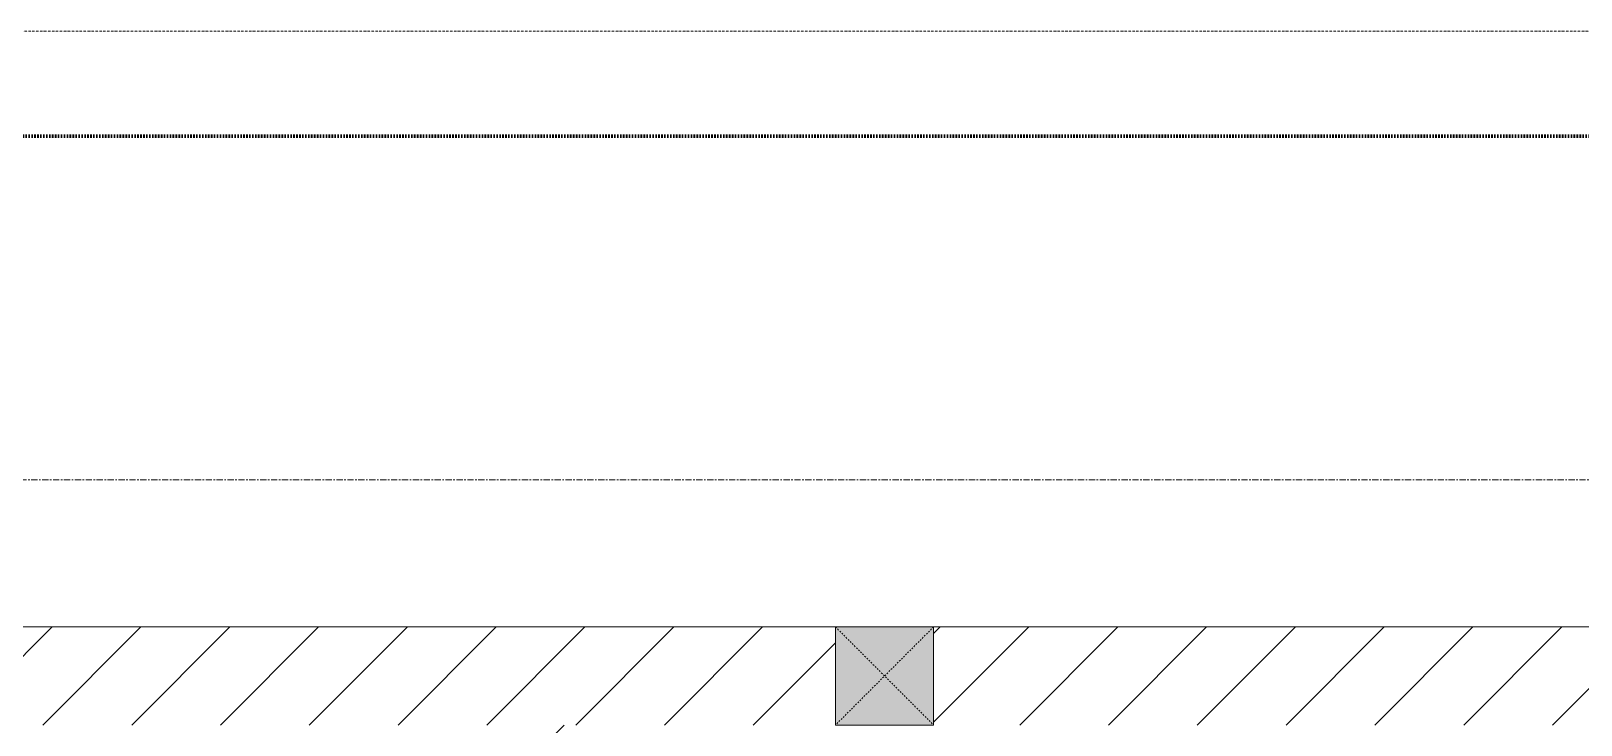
# Model space of a CAD drawing. Header units: millimetres. Extents: x 962 to 239635, y -15958 to 82755.
# Drawn here: x 134164 to 137323, y 33337 to 34752 of the extents above; entities that cross this region are included whole.
import ezdxf

# ---------------------------------------------------------------- set-up
doc = ezdxf.new("R2010")
doc.units = ezdxf.units.MM
for name, pattern in [('1 NÉT CALL OUT', [6, 3, -3]), ('Dash', [6, 3, -3]), ('Dash Dot 3_16_', [7.9375, 4.7625, -1.5875, 0, -1.5875]), ('Grid Line', [22.225, 12.7, -3.175, 3.175, -3.175])]:
    doc.linetypes.add(name, pattern=pattern)
for name, color, linetype, lineweight in [('0-1', 7, 'Continuous', 5), ('A-DETL-3', 90, '1 NÉT CALL OUT', 100), ('A-WALL', 113, 'Continuous', 9), ('A-WALL-3', 113, 'Continuous', 18), ('A-WALL-PATT-1', 10, 'Continuous', 9), ('A-WALL-PATT-2', 111, 'Continuous', 9), ('G-ANNO-SYMB-1', 111, 'Dash Dot 3_16_', 18), ('S-COLS', 52, 'Continuous', 9), ('S-COLS-1', 52, 'Continuous', 5), ('S-COLS-5', 52, 'Dash', 9), ('S-COLS-6', 52, 'Continuous', 18), ('S-COLS-HDLN', 52, 'Dash', 9), ('S-GRID-1', 1, 'Grid Line', 9)]:
    doc.layers.add(name, color=color, linetype=linetype, lineweight=lineweight)

# ---------------------------------------------------------------- blocks, each defined once
blk = doc.blocks.new('NCV_TKTC_TANG 2_rvt-1-TKCS_MB TẦNG 2')
at = {"layer": 'A-WALL-PATT-1'}
h = blk.add_hatch(dxfattribs=at)
h.set_pattern_fill('FP_1', color=256, style=0, pattern_type=2)
h.set_pattern_definition([(45, (0, 0), (-90.50967, 90.50967), [])])
h.paths.add_polyline_path([(73427.6, 31236.9), (73527.6, 31236.9), (73527.6, 33336.9), (73427.6, 33336.9), (73427.6, 32082.6)])
blk = doc.blocks.new('G1_SOF - BO TRU - 200x200-3052400-TKCS_MB TẦNG 2')
at = {"layer": 'S-COLS-HDLN'}
for p, q in [((-100, 100), (100, -100)), ((100, 100), (-100, -100))]:
    blk.add_line(p, q, dxfattribs=at)

msp = doc.modelspace()

# ---------------------------------------------------------------- hatches: boundary and pattern name
at = {"layer": 'A-WALL-PATT-2'}
h = msp.add_hatch(dxfattribs=at)
h.set_pattern_fill('FP_1', color=256, style=0, pattern_type=2)
h.set_pattern_definition([(45, (61750.9, 0), (-90.50967, 90.50967), [])])
h.paths.add_polyline_path([(138822.2, 33336.9), (138928.5, 33336.9), (138928.5, 33536.9), (136003.8, 33536.9), (136003.8, 33336.9), (138419.2, 33336.9)])
h.paths.add_polyline_path([(135598.1, 33336.9), (135803.8, 33336.9), (135803.8, 33536.9), (132318.5, 33536.9), (132318.5, 33336.9), (135195, 33336.9)])
h.paths.add_polyline_path([(131078.5, 33336.9), (131228.5, 33336.9), (131228.5, 33536.9), (131078.5, 33536.9)])
at = {"layer": 'S-COLS-1'}
msp.add_hatch(color=256, dxfattribs=at).paths.add_polyline_path([(136003.8, 33336.9), (136003.8, 33536.9), (135803.8, 33536.9), (135803.8, 33336.9), (136001.1, 33336.9)])

# ---------------------------------------------------------------- linework, layer by layer
at = {"layer": 'A-DETL-3'}
msp.add_line((144433.5, 34537.4), (130033.5, 34537.4), dxfattribs=at)
at = {"layer": 'A-WALL'}
for p, q in [((135803.8, 33336.9), (135803.8, 33536.9)), ((136003.8, 33536.9), (136003.8, 33336.9))]:
    msp.add_line(p, q, dxfattribs=at)
at = {"layer": 'A-WALL-3'}
for p, q in [((135803.8, 33536.9), (132318.5, 33536.9)), ((138928.5, 33536.9), (136003.8, 33536.9))]:
    msp.add_line(p, q, dxfattribs=at)
at = {"layer": 'G-ANNO-SYMB-1'}
msp.add_line((90498.7, 34751.5), (196677.7, 34751.5), dxfattribs=at)
at = {"layer": 'S-COLS'}
for p, q in [((135803.8, 33536.9), (135803.8, 33336.9)), ((136003.8, 33336.9), (136003.8, 33536.9))]:
    msp.add_line(p, q, dxfattribs=at)
at = {"layer": 'S-COLS-6'}
for p, q in [((136003.8, 33536.9), (135803.8, 33536.9)), ((135803.8, 33336.9), (136003.8, 33336.9))]:
    msp.add_line(p, q, dxfattribs=at)
at = {"layer": 'S-GRID-1'}
for p, q in [((187383.6, 33836.9), (98285.4, 33836.9)), ((189415.6, 33536.9), (96253.4, 33536.9))]:
    msp.add_line(p, q, dxfattribs=at)

# ---------------------------------------------------------------- block references
at = {"layer": '0-1'}
msp.add_blockref('NCV_TKTC_TANG 2_rvt-1-TKCS_MB TẦNG 2', (61750.9, 0), dxfattribs=at)
at = {"layer": 'S-COLS-5'}
msp.add_blockref('G1_SOF - BO TRU - 200x200-3052400-TKCS_MB TẦNG 2', (135903.8, 33436.9), dxfattribs=at)

doc.saveas('drawing.dxf')
